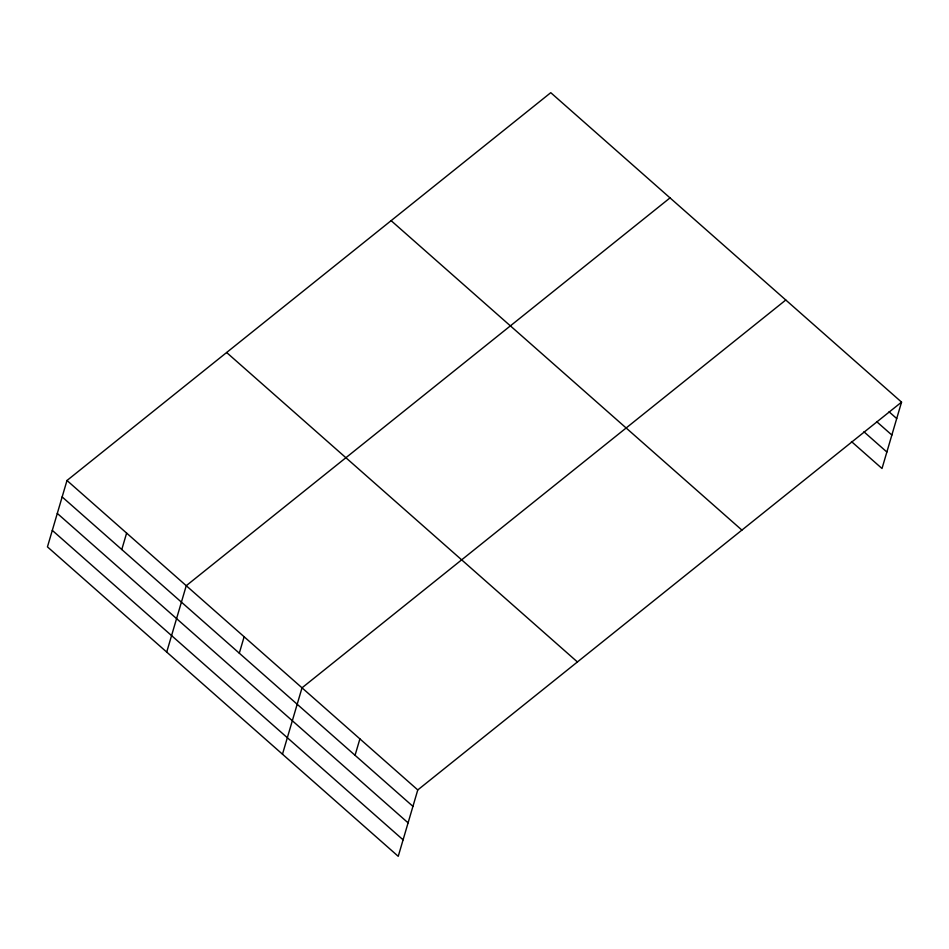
<?xml version="1.0" encoding="UTF-8"?>
<svg xmlns="http://www.w3.org/2000/svg" width="949" height="949" viewBox="0 0 949 949"><rect width="100%" height="100%" fill="white"/><g stroke="black" fill="none" stroke-linecap="round" stroke-linejoin="round"><path stroke-width="1.42" d="M66.988 480.491L47.45 546.873L398.236 856.318L417.774 789.936L901.55 402.127L550.764 92.682L66.988 480.491L417.774 789.936M121.78 549.53L126.62 533.101M166.716 652.082L186.253 585.699L670.03 197.89M239.302 653.185L244.13 636.767M282.482 754.206L302.019 687.823L785.784 300.014M355.056 755.309L359.896 738.88M901.55 402.127L882.012 468.509L851.431 441.534M889.071 411.807L896.71 418.556M876.579 421.558L891.858 435.045M863.934 431.795L886.864 452.021M391.118 220.654L741.904 530.1M226.633 352.518L577.419 661.963M62.148 496.92L412.945 806.365M57.296 513.409L408.094 822.854M52.302 530.384L403.088 839.829"/></g></svg>
